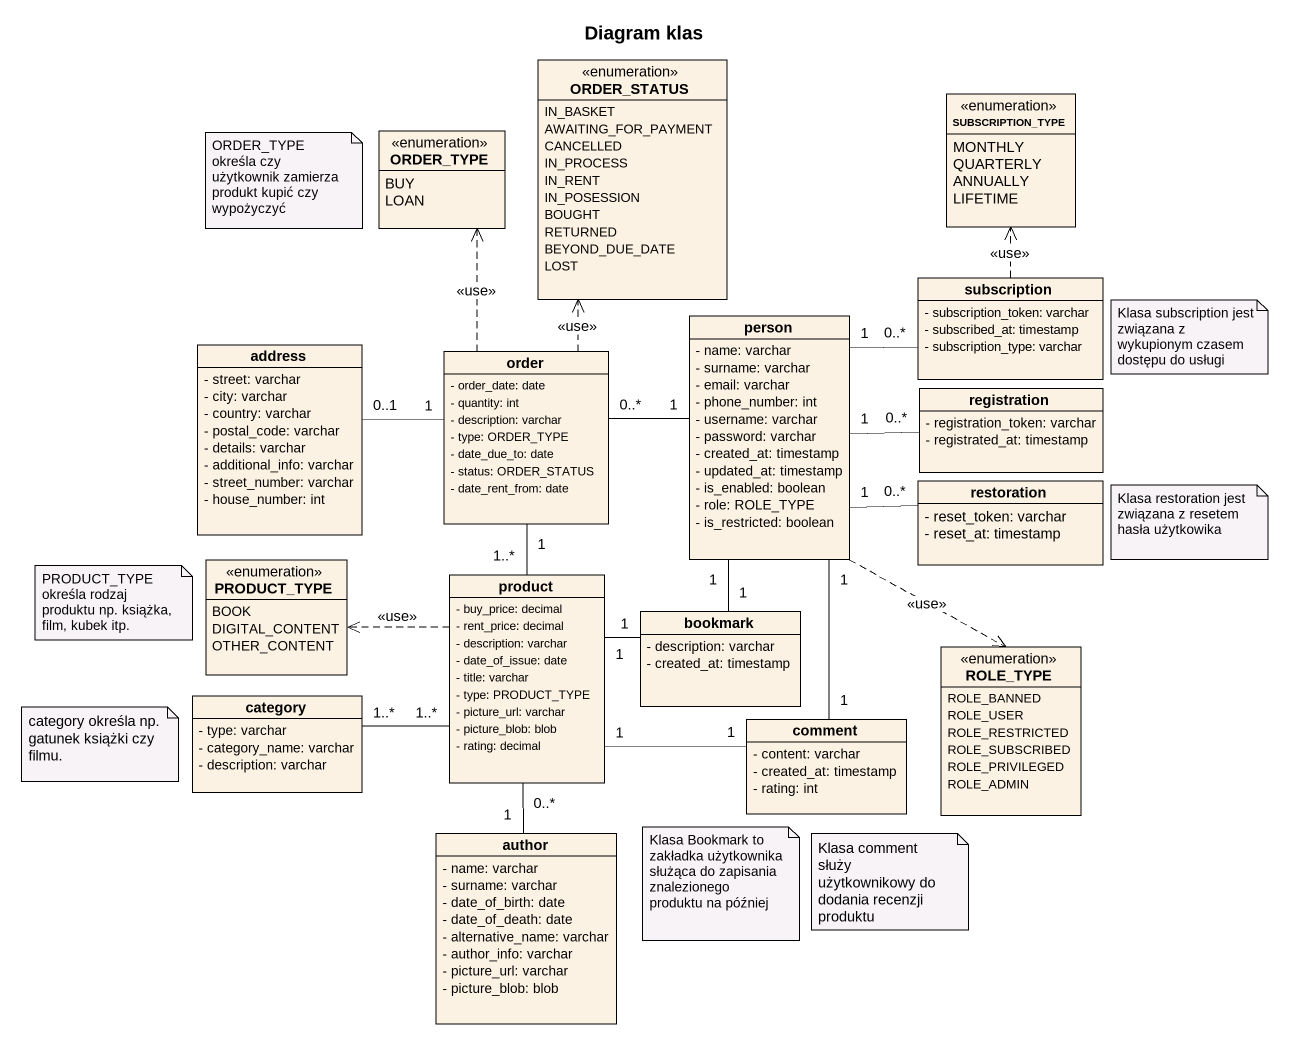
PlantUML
@startuml
title Diagram klas
hide circle
hide empty members
skinparam classAttributeIconSize 0
enum ORDER_STATUS {
  IN_BASKET
  AWAITING_FOR_PAYMENT
  CANCELLED
  IN_PROCESS
  IN_RENT
  IN_POSESSION
  BOUGHT
  RETURNED
  BEYOND_DUE_DATE
  LOST
}
enum ORDER_TYPE {
  BUY
  LOAN
}
enum SUBSCRIPTION_TYPE {
  MONTHLY
  QUARTERLY
  ANNUALLY
  LIFETIME
}
class "person" as person_ {
  - name: varchar
  - surname: varchar
  - email: varchar
  - phone_number: int
  - username: varchar
  - password: varchar
  - created_at: timestamp
  - updated_at: timestamp
  - is_enabled: boolean
  - role: ROLE_TYPE
  - is_restricted: boolean
}
class subscription {
  - subscription_token: varchar
  - subscribed_at: timestamp
  - subscription_type: varchar
}
class address {
  - street: varchar
  - city: varchar
  - country: varchar
  - postal_code: varchar
  - details: varchar
  - additional_info: varchar
  - street_number: varchar
  - house_number: int
}
class order {
  - order_date: date
  - quantity: int
  - description: varchar
  - type: ORDER_TYPE
  - date_due_to: date
  - status: ORDER_STATUS
  - date_rent_from: date
}
class registration {
  - registration_token: varchar
  - registrated_at: timestamp
}
class restoration {
  - reset_token: varchar
  - reset_at: timestamp
}
enum PRODUCT_TYPE {
  BOOK
  DIGITAL_CONTENT
  OTHER_CONTENT
}
class product {
  - buy_price: decimal
  - rent_price: decimal
  - description: varchar
  - date_of_issue: date
  - title: varchar
  - type: PRODUCT_TYPE
  - picture_url: varchar
  - picture_blob: blob
  - rating: decimal
}
class bookmark {
  - description: varchar
  - created_at: timestamp
}
class category {
  - type: varchar
  - category_name: varchar
  - description: varchar
}
enum ROLE_TYPE {
  ROLE_BANNED
  ROLE_USER
  ROLE_RESTRICTED
  ROLE_SUBSCRIBED
  ROLE_PRIVILEGED
  ROLE_ADMIN
}
class comment {
  - content: varchar
  - created_at: timestamp
  - rating: int
}
class author {
  - name: varchar
  - surname: varchar
  - date_of_birth: date
  - date_of_death: date
  - alternative_name: varchar
  - author_info: varchar
  - picture_url: varchar
  - picture_blob: blob
}
person_ "1" -right- "0..*" subscription
person_ "1" -left- "0..*" order
person_ "1" -right- "0..*" registration
person_ "1" -right- "0..*" restoration
person_ ..> ROLE_TYPE : <<use>>
subscription .up.> SUBSCRIPTION_TYPE : <<use>>
order .up.> ORDER_STATUS : <<use>>
order .up.> ORDER_TYPE : <<use>>
order "1" -left- "0..1" address
order "1" -- "1..*" product
product .left.> PRODUCT_TYPE : <<use>>
product "1..*" -left- "1..*" category
product "0..*" -- "1" author
bookmark "1" -up- "1" person_
bookmark "1" -left- "1" product
comment "1" -up- "1" person_
comment "1" -left- "1" product
note as N1
  ORDER_TYPE określa czy użytkownik zamierza produkt kupić czy wypożyczyć
end note
note as N2
  Klasa subscription jest związana z wykupionym czasem dostępu do usługi
end note
note as N3
  Klasa restoration jest związana z resetem hasła użytkowika
end note
note as N4
  PRODUCT_TYPE określa rodzaj produktu np. książka, film, kubek itp.
end note
note as N5
  category określa np. gatunek książki czy filmu.
end note
note as N6
  Klasa Bookmark to zakładka użytkownika służąca do zapisania znalezionego produktu na później
end note
note as N7
  Klasa comment służy użytkownikowy do dodania recenzji produktu
end note
@enduml
